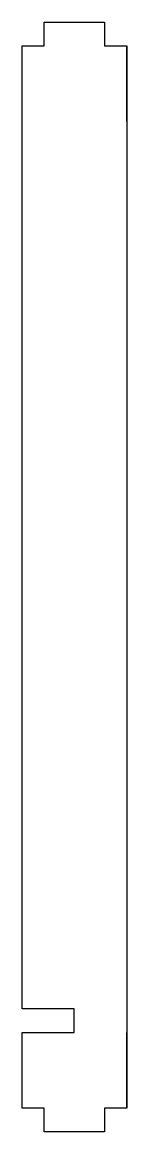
# Model space of a CAD drawing. Header units: millimetres. Extents: x 58 to 72, y 53 to 202.
import ezdxf

# ---------------------------------------------------------------- set-up
doc = ezdxf.new("R2010")
doc.units = ezdxf.units.MM
doc.layers.get('0').update_dxf_attribs({"linetype": 'CONTINUOUS'})

msp = doc.modelspace()

# ---------------------------------------------------------------- linework, layer by layer
for p, q in [((72.01, 189.15), (72.02, 199.31)), ((72.01, 66.8), (72.02, 56.64)), ((72.02, 56.64), (72.01, 66.8))]:
    msp.add_line(p, q)
msp.add_lwpolyline([(64.96, 69.97), (57.94, 69.97), (57.94, 199.31), (60.89, 199.31), (60.89, 202.48), (69.02, 202.48), (69.02, 199.31), (72.02, 199.31), (72.01, 189.15), (72.01, 66.8), (72.02, 56.64), (69.02, 56.64), (69.02, 53.47), (60.89, 53.47), (60.89, 56.64), (57.94, 56.64), (57.94, 66.8), (64.96, 66.8)], close=True)

doc.saveas('drawing.dxf')
